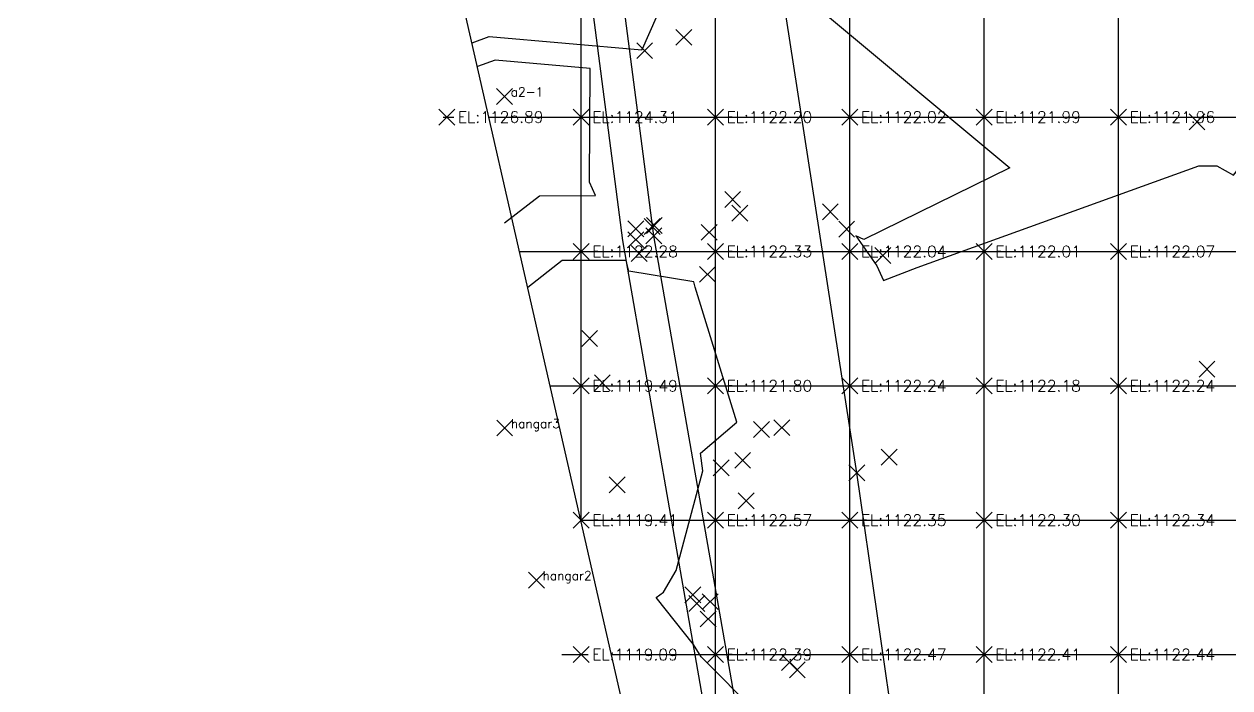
# Model space of a CAD drawing. Header units: metres. Extents: x -212 to 353850, y -37 to 356021.
# Drawn here: x 353760.73 to 353787.65, y 355930.31 to 355945.13 of the extents above; entities that cross this region are included whole.
import ezdxf

# ---------------------------------------------------------------- set-up
doc = ezdxf.new("R2010")
doc.units = ezdxf.units.M
for name, color, linetype in [('C-TOPO-MINR', 8, 'Continuous'), ('C-TOPO-TEXT', 7, 'Continuous'), ('Obs.ts.td2', 7, 'Continuous'), ('Obs.ts.td2_Mark', 7, 'Continuous'), ('Survey.td2', 7, 'Continuous'), ('V-NODE', 1, 'Continuous')]:
    doc.layers.add(name, color=color, linetype=linetype)
doc.styles.get("Standard").update_dxf_attribs({"font": 'simplex.shx'})

# ---------------------------------------------------------------- blocks, each defined once
blk = doc.blocks.new('*U1')
at = {"color": 0, "linetype": 'ByBlock', "lineweight": -2, "transparency": 16777216}
for p, q in [((-0.71, -0.71), (0.71, 0.71)), ((-0.71, 0.71), (0.71, -0.71))]:
    blk.add_line(p, q, dxfattribs=at)
blk = doc.blocks.new('*U156', base_point=(353779.9013, 355939.9613, 1121.9684))
at = {"layer": 'V-NODE', "lineweight": -2, "xscale": 0.25, "yscale": 0.25, "zscale": 0.25}
blk.add_blockref('*U1', (353779.9013, 355939.9613, 1121.9684), dxfattribs=at)
blk = doc.blocks.new('*U157', base_point=(353778.7289, 355940.9342, 1122.0554))
at = {"layer": 'V-NODE', "lineweight": -2, "xscale": 0.25, "yscale": 0.25, "zscale": 0.25}
blk.add_blockref('*U1', (353778.7289, 355940.9342, 1122.0554), dxfattribs=at)
blk = doc.blocks.new('*U317', base_point=(353776.0044, 355931.8437, 1123.0528))
at = {"layer": 'V-NODE', "lineweight": -2, "xscale": 0.25, "yscale": 0.25, "zscale": 0.25}
blk.add_blockref('*U1', (353776.0044, 355931.8437, 1123.0528), dxfattribs=at)
blk = doc.blocks.new('*U318', base_point=(353776.045, 355932.2311, 1123.003))
at = {"layer": 'V-NODE', "lineweight": -2, "xscale": 0.25, "yscale": 0.25, "zscale": 0.25}
blk.add_blockref('*U1', (353776.045, 355932.2311, 1123.003), dxfattribs=at)
blk = doc.blocks.new('*U319', base_point=(353775.7493, 355932.1883, 1122.9783))
at = {"layer": 'V-NODE', "lineweight": -2, "xscale": 0.25, "yscale": 0.25, "zscale": 0.25}
blk.add_blockref('*U1', (353775.7493, 355932.1883, 1122.9783), dxfattribs=at)
blk = doc.blocks.new('*U320', base_point=(353775.6606, 355932.3819, 1122.6692))
at = {"layer": 'V-NODE', "lineweight": -2, "xscale": 0.25, "yscale": 0.25, "zscale": 0.25}
blk.add_blockref('*U1', (353775.6606, 355932.3819, 1122.6692), dxfattribs=at)
blk = doc.blocks.new('*U321', base_point=(353774.4611, 355940.0026, 1122.6337))
at = {"layer": 'V-NODE', "lineweight": -2, "xscale": 0.25, "yscale": 0.25, "zscale": 0.25}
blk.add_blockref('*U1', (353774.4611, 355940.0026, 1122.6337), dxfattribs=at)
blk = doc.blocks.new('*U322', base_point=(353774.3852, 355940.312, 1122.638))
at = {"layer": 'V-NODE', "lineweight": -2, "xscale": 0.25, "yscale": 0.25, "zscale": 0.25}
blk.add_blockref('*U1', (353774.3852, 355940.312, 1122.638), dxfattribs=at)
blk = doc.blocks.new('*U323', base_point=(353774.7869, 355940.4015, 1122.6393))
at = {"layer": 'V-NODE', "lineweight": -2, "xscale": 0.25, "yscale": 0.25, "zscale": 0.25}
blk.add_blockref('*U1', (353774.7869, 355940.4015, 1122.6393), dxfattribs=at)
blk = doc.blocks.new('*U324', base_point=(353774.7993, 355940.6273, 1122.3378))
at = {"layer": 'V-NODE', "lineweight": -2, "xscale": 0.25, "yscale": 0.25, "zscale": 0.25}
blk.add_blockref('*U1', (353774.7993, 355940.6273, 1122.3378), dxfattribs=at)
blk = doc.blocks.new('*U325', base_point=(353774.7506, 355940.6082, 1122.3562))
at = {"layer": 'V-NODE', "lineweight": -2, "xscale": 0.25, "yscale": 0.25, "zscale": 0.25}
blk.add_blockref('*U1', (353774.7506, 355940.6082, 1122.3562), dxfattribs=at)
blk = doc.blocks.new('*U326', base_point=(353774.3885, 355940.5527, 1122.3296))
at = {"layer": 'V-NODE', "lineweight": -2, "xscale": 0.25, "yscale": 0.25, "zscale": 0.25}
blk.add_blockref('*U1', (353774.3885, 355940.5527, 1122.3296), dxfattribs=at)
blk = doc.blocks.new('*U554', base_point=(353779.3227, 355935.1069, 1122.3298))
at = {"layer": 'V-NODE', "lineweight": -2, "xscale": 0.25, "yscale": 0.25, "zscale": 0.25}
blk.add_blockref('*U1', (353779.3227, 355935.1069, 1122.3298), dxfattribs=at)
blk = doc.blocks.new('*U555', base_point=(353776.2937, 355935.2184, 1122.5024))
at = {"layer": 'V-NODE', "lineweight": -2, "xscale": 0.25, "yscale": 0.25, "zscale": 0.25}
blk.add_blockref('*U1', (353776.2937, 355935.2184, 1122.5024), dxfattribs=at)
blk = doc.blocks.new('*U556', base_point=(353774.5826, 355944.5323, 1122.0563))
at = {"layer": 'V-NODE', "lineweight": -2, "xscale": 0.25, "yscale": 0.25, "zscale": 0.25}
blk.add_blockref('*U1', (353774.5826, 355944.5323, 1122.0563), dxfattribs=at)
blk = doc.blocks.new('*U611', base_point=(353787.1416, 355937.4233, 1122.2654))
at = {"layer": 'V-NODE', "lineweight": -2, "xscale": 0.25, "yscale": 0.25, "zscale": 0.25}
blk.add_blockref('*U1', (353787.1416, 355937.4233, 1122.2654), dxfattribs=at)
blk = doc.blocks.new('*U612', base_point=(353780.0452, 355935.4593, 1122.2227))
at = {"layer": 'V-NODE', "lineweight": -2, "xscale": 0.25, "yscale": 0.25, "zscale": 0.25}
blk.add_blockref('*U1', (353780.0452, 355935.4593, 1122.2227), dxfattribs=at)
blk = doc.blocks.new('*U613', base_point=(353779.0953, 355940.5455, 1122.0109))
at = {"layer": 'V-NODE', "lineweight": -2, "xscale": 0.25, "yscale": 0.25, "zscale": 0.25}
blk.add_blockref('*U1', (353779.0953, 355940.5455, 1122.0109), dxfattribs=at)
blk = doc.blocks.new('*U614', base_point=(353786.9172, 355942.9454, 1121.9422))
at = {"layer": 'V-NODE', "lineweight": -2, "xscale": 0.25, "yscale": 0.25, "zscale": 0.25}
blk.add_blockref('*U1', (353786.9172, 355942.9454, 1121.9422), dxfattribs=at)
blk = doc.blocks.new('*U695', base_point=(353773.9695, 355934.8392, 1119.6404))
at = {"layer": 'V-NODE', "lineweight": -2, "xscale": 0.25, "yscale": 0.25, "zscale": 0.25}
blk.add_blockref('*U1', (353773.9695, 355934.8392, 1119.6404), dxfattribs=at)
blk = doc.blocks.new('*U696', base_point=(353773.6367, 355937.1141, 1119.6024))
at = {"layer": 'V-NODE', "lineweight": -2, "xscale": 0.25, "yscale": 0.25, "zscale": 0.25}
blk.add_blockref('*U1', (353773.6367, 355937.1141, 1119.6024), dxfattribs=at)
blk = doc.blocks.new('*U697', base_point=(353773.3556, 355938.1083, 1119.5959))
at = {"layer": 'V-NODE', "lineweight": -2, "xscale": 0.25, "yscale": 0.25, "zscale": 0.25}
blk.add_blockref('*U1', (353773.3556, 355938.1083, 1119.5959), dxfattribs=at)
blk = doc.blocks.new('*U847', base_point=(353775.4587, 355944.83, 1122.1381))
at = {"layer": 'V-NODE', "lineweight": -2, "xscale": 0.25, "yscale": 0.25, "zscale": 0.25}
blk.add_blockref('*U1', (353775.4587, 355944.83, 1122.1381), dxfattribs=at)
blk = doc.blocks.new('*U848', base_point=(353776.7069, 355940.9046, 1122.3248))
at = {"layer": 'V-NODE', "lineweight": -2, "xscale": 0.25, "yscale": 0.25, "zscale": 0.25}
blk.add_blockref('*U1', (353776.7069, 355940.9046, 1122.3248), dxfattribs=at)
blk = doc.blocks.new('*U849', base_point=(353776.5476, 355941.21, 1122.2809))
at = {"layer": 'V-NODE', "lineweight": -2, "xscale": 0.25, "yscale": 0.25, "zscale": 0.25}
blk.add_blockref('*U1', (353776.5476, 355941.21, 1122.2809), dxfattribs=at)
blk = doc.blocks.new('*U850', base_point=(353776.0242, 355940.4757, 1122.3712))
at = {"layer": 'V-NODE', "lineweight": -2, "xscale": 0.25, "yscale": 0.25, "zscale": 0.25}
blk.add_blockref('*U1', (353776.0242, 355940.4757, 1122.3712), dxfattribs=at)
blk = doc.blocks.new('*U851', base_point=(353775.9889, 355939.5379, 1122.3188))
at = {"layer": 'V-NODE', "lineweight": -2, "xscale": 0.25, "yscale": 0.25, "zscale": 0.25}
blk.add_blockref('*U1', (353775.9889, 355939.5379, 1122.3188), dxfattribs=at)
blk = doc.blocks.new('*U852', base_point=(353777.6455, 355936.1146, 1122.4979))
at = {"layer": 'V-NODE', "lineweight": -2, "xscale": 0.25, "yscale": 0.25, "zscale": 0.25}
blk.add_blockref('*U1', (353777.6455, 355936.1146, 1122.4979), dxfattribs=at)
blk = doc.blocks.new('*U853', base_point=(353777.192, 355936.0755, 1122.4426))
at = {"layer": 'V-NODE', "lineweight": -2, "xscale": 0.25, "yscale": 0.25, "zscale": 0.25}
blk.add_blockref('*U1', (353777.192, 355936.0755, 1122.4426), dxfattribs=at)
blk = doc.blocks.new('*U854', base_point=(353776.7724, 355935.3862, 1122.5063))
at = {"layer": 'V-NODE', "lineweight": -2, "xscale": 0.25, "yscale": 0.25, "zscale": 0.25}
blk.add_blockref('*U1', (353776.7724, 355935.3862, 1122.5063), dxfattribs=at)
blk = doc.blocks.new('*U855', base_point=(353776.8519, 355934.484, 1122.5392))
at = {"layer": 'V-NODE', "lineweight": -2, "xscale": 0.25, "yscale": 0.25, "zscale": 0.25}
blk.add_blockref('*U1', (353776.8519, 355934.484, 1122.5392), dxfattribs=at)
blk = doc.blocks.new('*U856', base_point=(353777.9919, 355930.7084, 1122.5095))
at = {"layer": 'V-NODE', "lineweight": -2, "xscale": 0.25, "yscale": 0.25, "zscale": 0.25}
blk.add_blockref('*U1', (353777.9919, 355930.7084, 1122.5095), dxfattribs=at)
blk = doc.blocks.new('*U857', base_point=(353777.8187, 355930.87, 1122.5707))
at = {"layer": 'V-NODE', "lineweight": -2, "xscale": 0.25, "yscale": 0.25, "zscale": 0.25}
blk.add_blockref('*U1', (353777.8187, 355930.87, 1122.5707), dxfattribs=at)
blk = doc.blocks.new('*U989', base_point=(353772.1657, 355932.7113, 1119.1137))
at = {"layer": 'V-NODE', "lineweight": -2, "xscale": 0.25, "yscale": 0.25, "zscale": 0.25}
blk.add_blockref('*U1', (353772.1657, 355932.7113, 1119.1137), dxfattribs=at)
blk = doc.blocks.new('*U990', base_point=(353771.4579, 355936.1075, 1119.0319))
at = {"layer": 'V-NODE', "lineweight": -2, "xscale": 0.25, "yscale": 0.25, "zscale": 0.25}
blk.add_blockref('*U1', (353771.4579, 355936.1075, 1119.0319), dxfattribs=at)
blk = doc.blocks.new('*U1002', base_point=(353771.4546, 355943.5111, 1127.0619))
at = {"layer": 'V-NODE', "lineweight": -2, "xscale": 0.25, "yscale": 0.25, "zscale": 0.25}
blk.add_blockref('*U1', (353771.4546, 355943.5111, 1127.0619), dxfattribs=at)

msp = doc.modelspace()

# ---------------------------------------------------------------- linework, layer by layer
at = {"color": 7, "true_color": 0xffffff}
for p, q in [((353773.166, 355934.022, 1118.775), (353773.166, 355982.975, 1121.828)), ((353776.166, 355916.049, 1117.654), (353776.166, 355982.419, 1121.793)), ((353779.166, 355916.049, 1117.654), (353779.166, 355982.064, 1121.771)), ((353782.166, 355916.049, 1117.654), (353782.166, 355981.603, 1121.742)), ((353785.166, 355915.982, 1117.65), (353785.166, 355981.243, 1121.72)), ((353770.082, 355943.049, 1117.002), (353770.324, 355943.049, 1117.074)), ((353771.108, 355943.049, 1117.309), (353814.513, 355943.049, 1130.328)), ((353771.792, 355940.049, 1117.514), (353814.453, 355940.049, 1130.31)), ((353772.476, 355937.049, 1117.72), (353814.477, 355937.049, 1130.317)), ((353773.16, 355934.049, 1117.925), (353814.513, 355934.049, 1130.328)), ((353772.732, 355931.049, 1117.796), (353773.324, 355931.049, 1117.974)), ((353773.844, 355931.049, 1118.13), (353814.501, 355931.049, 1130.324))]:
    msp.add_line(p, q, dxfattribs=at)
at = {"color": 5, "elevation": 1116.095}
msp.add_lwpolyline([(353764.106, 355974.828), (353741.865, 355970.067), (353744.172, 355959.216), (353746.735, 355947.652), (353753.149, 355921.034), (353775.096, 355925.557), (353767.586, 355958.493)], close=True, dxfattribs=at)
at = {"color": 2, "elevation": 1122.078}
for points in [[(353777.487, 355919.275), (353777.113, 355923.027), (353774.095, 355940.296), (353772.309, 355954.052), (353771.77, 355959.191), (353771.599, 355960.178), (353769.715, 355962.007), (353768.952, 355964.998), (353767.968, 355967.871)], [(353778.184, 355919.344), (353777.807, 355923.122), (353774.787, 355940.402), (353773.004, 355954.133), (353772.464, 355959.287), (353772.25, 355960.521), (353770.344, 355962.372), (353769.624, 355965.199), (353768.63, 355968.098)]]:
    msp.add_lwpolyline(points, dxfattribs=at)
at = {"color": 3, "elevation": 1122.578}
msp.add_lwpolyline([(353780.685, 355925.688), (353779.323, 355935.107), (353777.669, 355945.779), (353776.526, 355953.723), (353779.101, 355954.418)], dxfattribs=at)
at = {"layer": 'C-TOPO-MINR', "color": 8, "linetype": 'Continuous', "lineweight": -3, "flags": 128}
for points, elevation in [([(353778.351, 355945.57), (353782.736, 355941.918), (353779.475, 355940.315), (353779.302, 355940.396), (353779.767, 355939.732), (353779.919, 355939.402), (353780.672, 355939.691), (353786.957, 355941.958), (353787.361, 355941.958), (353787.732, 355941.753), (353788.78, 355943.082), (353789.3, 355943.79), (353796.259, 355951.15)], 1122), ([(353770.729, 355944.711), (353771.109, 355944.847), (353774.519, 355944.552), (353774.538, 355944.571), (353775.16, 355945.996)], 1122), ([(353771.456, 355940.688), (353772.234, 355941.295), (353773.483, 355941.297), (353773.353, 355941.597), (353773.368, 355944.136), (353771.245, 355944.319), (353770.85, 355944.178)], 1124), ([(353777.094, 355929.743), (353775.846, 355930.995), (353775.676, 355931.277), (353774.842, 355932.321), (353775.003, 355932.444), (353775.287, 355932.925), (353775.886, 355935.152), (353775.833, 355935.547), (353776.638, 355936.237), (353775.713, 355939.253), (353775.681, 355939.371), (353774.23, 355939.607), (353774.169, 355939.85), (353772.743, 355939.848), (353771.974, 355939.248)], 1122)]:
    msp.add_lwpolyline(points, dxfattribs=dict(at, elevation=elevation))
at = {"layer": 'C-TOPO-TEXT', "color": 6, "linetype": 'Continuous', "lineweight": -3}
for p, q in [((353769.986, 355942.869, 1126.888), (353770.345, 355943.229, 1126.888)), ((353769.986, 355943.229, 1126.888), (353770.345, 355942.869, 1126.888)), ((353772.986, 355942.869, 1124.314), (353773.345, 355943.229, 1124.314)), ((353772.986, 355943.229, 1124.314), (353773.345, 355942.869, 1124.314)), ((353775.986, 355942.869, 1122.202), (353776.345, 355943.229, 1122.202)), ((353775.986, 355943.229, 1122.202), (353776.345, 355942.869, 1122.202)), ((353778.986, 355942.869, 1122.024), (353779.345, 355943.229, 1122.024)), ((353778.986, 355943.229, 1122.024), (353779.345, 355942.869, 1122.024)), ((353781.986, 355942.869, 1121.992), (353782.345, 355943.229, 1121.992)), ((353781.986, 355943.229, 1121.992), (353782.345, 355942.869, 1121.992)), ((353784.986, 355942.869, 1121.96), (353785.345, 355943.229, 1121.96)), ((353784.986, 355943.229, 1121.96), (353785.345, 355942.869, 1121.96)), ((353772.986, 355939.869, 1122.277), (353773.345, 355940.229, 1122.277)), ((353772.986, 355940.229, 1122.277), (353773.345, 355939.869, 1122.277)), ((353775.986, 355939.869, 1122.331), (353776.345, 355940.229, 1122.331)), ((353775.986, 355940.229, 1122.331), (353776.345, 355939.869, 1122.331)), ((353778.986, 355939.869, 1122.041), (353779.345, 355940.229, 1122.041)), ((353778.986, 355940.229, 1122.041), (353779.345, 355939.869, 1122.041)), ((353781.986, 355939.869, 1122.01), (353782.345, 355940.229, 1122.01)), ((353781.986, 355940.229, 1122.01), (353782.345, 355939.869, 1122.01)), ((353784.986, 355939.869, 1122.073), (353785.345, 355940.229, 1122.073)), ((353784.986, 355940.229, 1122.073), (353785.345, 355939.869, 1122.073)), ((353772.986, 355936.869, 1119.488), (353773.345, 355937.229, 1119.488)), ((353772.986, 355937.229, 1119.488), (353773.345, 355936.869, 1119.488)), ((353775.986, 355936.869, 1121.804), (353776.345, 355937.229, 1121.804)), ((353775.986, 355937.229, 1121.804), (353776.345, 355936.869, 1121.804)), ((353778.986, 355936.869, 1122.242), (353779.345, 355937.229, 1122.242)), ((353778.986, 355937.229, 1122.242), (353779.345, 355936.869, 1122.242)), ((353781.986, 355936.869, 1122.179), (353782.345, 355937.229, 1122.179)), ((353781.986, 355937.229, 1122.179), (353782.345, 355936.869, 1122.179)), ((353784.986, 355936.869, 1122.244), (353785.345, 355937.229, 1122.244)), ((353784.986, 355937.229, 1122.244), (353785.345, 355936.869, 1122.244)), ((353772.986, 355933.869, 1119.41), (353773.345, 355934.229, 1119.41)), ((353772.986, 355934.229, 1119.41), (353773.345, 355933.869, 1119.41)), ((353775.986, 355933.869, 1122.57), (353776.345, 355934.229, 1122.57)), ((353775.986, 355934.229, 1122.57), (353776.345, 355933.869, 1122.57)), ((353778.986, 355933.869, 1122.348), (353779.345, 355934.229, 1122.348)), ((353778.986, 355934.229, 1122.348), (353779.345, 355933.869, 1122.348)), ((353781.986, 355933.869, 1122.298), (353782.345, 355934.229, 1122.298)), ((353781.986, 355934.229, 1122.298), (353782.345, 355933.869, 1122.298)), ((353784.986, 355933.869, 1122.342), (353785.345, 355934.229, 1122.342)), ((353784.986, 355934.229, 1122.342), (353785.345, 355933.869, 1122.342)), ((353772.986, 355930.869, 1119.085), (353773.345, 355931.229, 1119.085)), ((353772.986, 355931.229, 1119.085), (353773.345, 355930.869, 1119.085)), ((353775.986, 355930.869, 1122.392), (353776.345, 355931.229, 1122.392)), ((353775.986, 355931.229, 1122.392), (353776.345, 355930.869, 1122.392)), ((353778.986, 355930.869, 1122.469), (353779.345, 355931.229, 1122.469)), ((353778.986, 355931.229, 1122.469), (353779.345, 355930.869, 1122.469)), ((353781.986, 355930.869, 1122.41), (353782.345, 355931.229, 1122.41)), ((353781.986, 355931.229, 1122.41), (353782.345, 355930.869, 1122.41)), ((353784.986, 355930.869, 1122.436), (353785.345, 355931.229, 1122.436)), ((353784.986, 355931.229, 1122.436), (353785.345, 355930.869, 1122.436))]:
    msp.add_line(p, q, dxfattribs=at)
at = {"layer": 'Obs.ts.td2'}
for p in [(353771.455, 355943.511, 1127.062), (353771.458, 355936.107, 1119.032), (353772.166, 355932.711, 1119.114)]:
    msp.add_point(p, dxfattribs=at)
at = {"layer": 'Survey.td2'}
for p in [(353775.459, 355944.83, 1122.138), (353774.583, 355944.532, 1122.056), (353786.917, 355942.945, 1121.942), (353776.548, 355941.21, 1122.281), (353778.729, 355940.934, 1122.055), (353776.707, 355940.905, 1122.325), (353774.388, 355940.553, 1122.33), (353774.751, 355940.608, 1122.356), (353774.787, 355940.402, 1122.639), (353774.799, 355940.627, 1122.338), (353776.024, 355940.476, 1122.371), (353779.095, 355940.545, 1122.011), (353774.385, 355940.312, 1122.638), (353774.461, 355940.003, 1122.634), (353779.901, 355939.961, 1121.968), (353775.989, 355939.538, 1122.319), (353773.356, 355938.108, 1119.596), (353787.142, 355937.423, 1122.265), (353773.637, 355937.114, 1119.602), (353777.192, 355936.075, 1122.443), (353777.645, 355936.115, 1122.498), (353776.772, 355935.386, 1122.506), (353780.045, 355935.459, 1122.223), (353776.294, 355935.218, 1122.502), (353779.323, 355935.107, 1122.33), (353773.97, 355934.839, 1119.64), (353776.852, 355934.484, 1122.539), (353775.661, 355932.382, 1122.669), (353775.749, 355932.188, 1122.978), (353776.045, 355932.231, 1123.003), (353776.004, 355931.844, 1123.053), (353777.819, 355930.87, 1122.571), (353777.992, 355930.708, 1122.509)]:
    msp.add_point(p, dxfattribs=at)

# ---------------------------------------------------------------- block references
at = {"layer": 'V-NODE'}
for name, p in [('*U847', (353775.459, 355944.83, 1122.138)), ('*U556', (353774.583, 355944.532, 1122.056)), ('*U1002', (353771.455, 355943.511, 1127.062)), ('*U614', (353786.917, 355942.945, 1121.942)), ('*U849', (353776.548, 355941.21, 1122.281)), ('*U848', (353776.707, 355940.905, 1122.325)), ('*U157', (353778.729, 355940.934, 1122.055)), ('*U326', (353774.388, 355940.553, 1122.33)), ('*U325', (353774.751, 355940.608, 1122.356)), ('*U324', (353774.799, 355940.627, 1122.338)), ('*U850', (353776.024, 355940.476, 1122.371)), ('*U613', (353779.095, 355940.546, 1122.011)), ('*U322', (353774.385, 355940.312, 1122.638)), ('*U323', (353774.787, 355940.401, 1122.639)), ('*U321', (353774.461, 355940.003, 1122.634)), ('*U156', (353779.901, 355939.961, 1121.968)), ('*U851', (353775.989, 355939.538, 1122.319)), ('*U697', (353773.356, 355938.108, 1119.596)), ('*U611', (353787.142, 355937.423, 1122.265)), ('*U696', (353773.637, 355937.114, 1119.602)), ('*U990', (353771.458, 355936.107, 1119.032)), ('*U853', (353777.192, 355936.075, 1122.443)), ('*U852', (353777.645, 355936.115, 1122.498)), ('*U854', (353776.772, 355935.386, 1122.506)), ('*U612', (353780.045, 355935.459, 1122.223)), ('*U555', (353776.294, 355935.218, 1122.502)), ('*U554', (353779.323, 355935.107, 1122.33)), ('*U695', (353773.97, 355934.839, 1119.64)), ('*U855', (353776.852, 355934.484, 1122.539)), ('*U989', (353772.166, 355932.711, 1119.114)), ('*U320', (353775.661, 355932.382, 1122.669)), ('*U319', (353775.749, 355932.188, 1122.978)), ('*U318', (353776.045, 355932.231, 1123.003)), ('*U317', (353776.004, 355931.844, 1123.053)), ('*U857', (353777.819, 355930.87, 1122.571)), ('*U856', (353777.992, 355930.708, 1122.509))]:
    msp.add_blockref(name, p, dxfattribs=at)

# ---------------------------------------------------------------- texts
at = {"layer": 'C-TOPO-TEXT', "color": 7, "linetype": 'Continuous', "lineweight": -3, "char_height": 0.254, "attachment_point": 4}
for s, insert in [('EL:1126.89', (353770.409, 355943.049, 1126.888)), ('EL:1124.31', (353773.409, 355943.049, 1124.314)), ('EL:1122.20', (353776.409, 355943.049, 1122.202)), ('EL:1122.02', (353779.409, 355943.049, 1122.024)), ('EL:1121.99', (353782.409, 355943.049, 1121.992)), ('EL:1121.96', (353785.409, 355943.049, 1121.96)), ('EL:1122.28', (353773.409, 355940.049, 1122.277)), ('EL:1122.33', (353776.409, 355940.049, 1122.331)), ('EL:1122.04', (353779.409, 355940.049, 1122.041)), ('EL:1122.01', (353782.409, 355940.049, 1122.01)), ('EL:1122.07', (353785.409, 355940.049, 1122.073)), ('EL:1119.49', (353773.409, 355937.049, 1119.488)), ('EL:1121.80', (353776.409, 355937.049, 1121.804)), ('EL:1122.24', (353779.409, 355937.049, 1122.242)), ('EL:1122.18', (353782.409, 355937.049, 1122.179)), ('EL:1122.24', (353785.409, 355937.049, 1122.244)), ('EL:1119.41', (353773.409, 355934.049, 1119.41)), ('EL:1122.57', (353776.409, 355934.049, 1122.57)), ('EL:1122.35', (353779.409, 355934.049, 1122.348)), ('EL:1122.30', (353782.409, 355934.049, 1122.298)), ('EL:1122.34', (353785.409, 355934.049, 1122.342)), ('EL:1119.09', (353773.409, 355931.049, 1119.085)), ('EL:1122.39', (353776.409, 355931.049, 1122.392)), ('EL:1122.47', (353779.409, 355931.049, 1122.469)), ('EL:1122.41', (353782.409, 355931.049, 1122.41)), ('EL:1122.44', (353785.409, 355931.049, 1122.436))]:
    msp.add_mtext(s, dxfattribs=dict(at, insert=insert))
at = {"layer": 'Obs.ts.td2_Mark'}
for s, p in [(' a2-1', (353771.455, 355943.511, 1127.062)), (' hangar3', (353771.458, 355936.107, 1119.032)), (' hangar2', (353772.166, 355932.711, 1119.114))]:
    msp.add_text(s, height=0.2, dxfattribs=at).set_placement(p)

doc.saveas('drawing.dxf')
